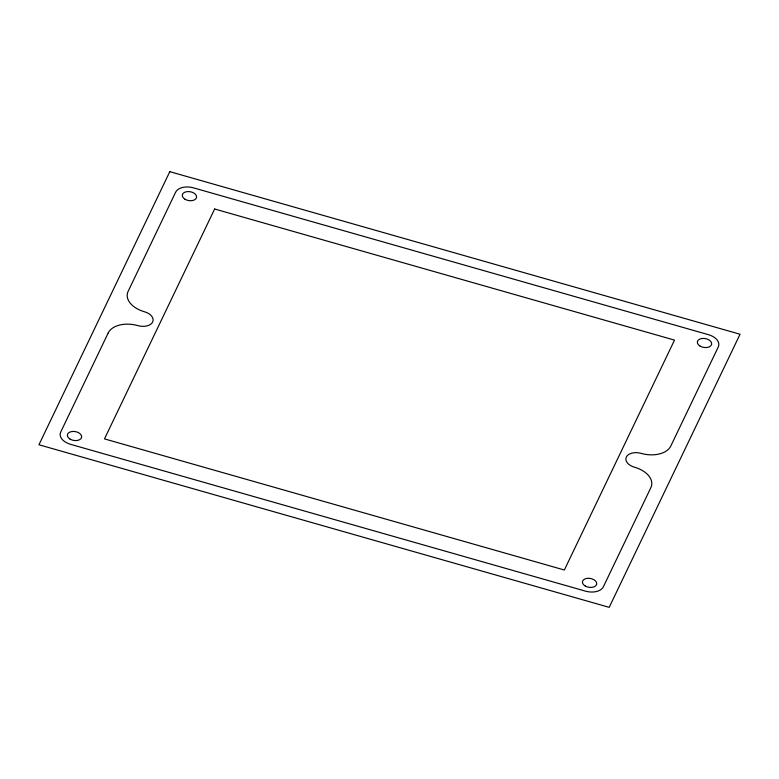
<?xml version="1.0" encoding="UTF-8"?>
<svg xmlns="http://www.w3.org/2000/svg" width="779" height="779" viewBox="0 0 779 779"><rect width="100%" height="100%" fill="white"/><g stroke="black" fill="none" stroke-linecap="round" stroke-linejoin="round"><path stroke-width="1.17" d="M169.803 171.653L38.95 444.76L609.197 607.347L740.05 334.24L169.803 171.653M108.223 332.915L60.713 432.072A14.48 8.997 9.6 0 0 70.529 444.312L585.584 591.164A14.48 8.997 9.6 0 0 603.365 586.791L650.874 487.635A24.139 14.996 9.6 0 0 634.515 467.225A12.065 7.498 9.6 0 1 626.335 457.03A12.065 7.498 9.6 0 1 641.146 453.378A24.139 14.996 9.6 0 0 670.777 446.085L718.287 346.928A14.48 8.997 9.6 0 0 708.471 334.688L193.416 187.836A14.48 8.997 9.6 0 0 175.635 192.209L128.126 291.365A24.139 14.996 9.6 0 0 144.485 311.775A12.065 7.498 9.6 0 1 152.665 321.97A12.065 7.498 9.6 0 1 137.854 325.622A24.139 14.996 9.6 0 0 108.223 332.915M214.644 208.996L104.483 438.889L564.356 570.004L674.517 340.111L214.644 208.996M70.091 439.132A7.245 4.499 9.6 0 0 81.62 437.36A7.245 4.499 9.6 0 0 71.804 431.527A7.245 4.499 9.6 0 0 70.091 439.132M185.022 199.268A7.245 4.499 9.6 0 0 196.551 197.496A7.245 4.499 9.6 0 0 186.736 191.663A7.245 4.499 9.6 0 0 185.022 199.268M700.087 346.119A7.245 4.499 9.6 0 0 711.607 344.347A7.245 4.499 9.6 0 0 701.791 338.514A7.245 4.499 9.6 0 0 700.087 346.119M585.156 585.983A7.245 4.499 9.6 0 0 596.675 584.211A7.245 4.499 9.6 0 0 586.869 578.378A7.245 4.499 9.6 0 0 585.156 585.983"/></g></svg>
